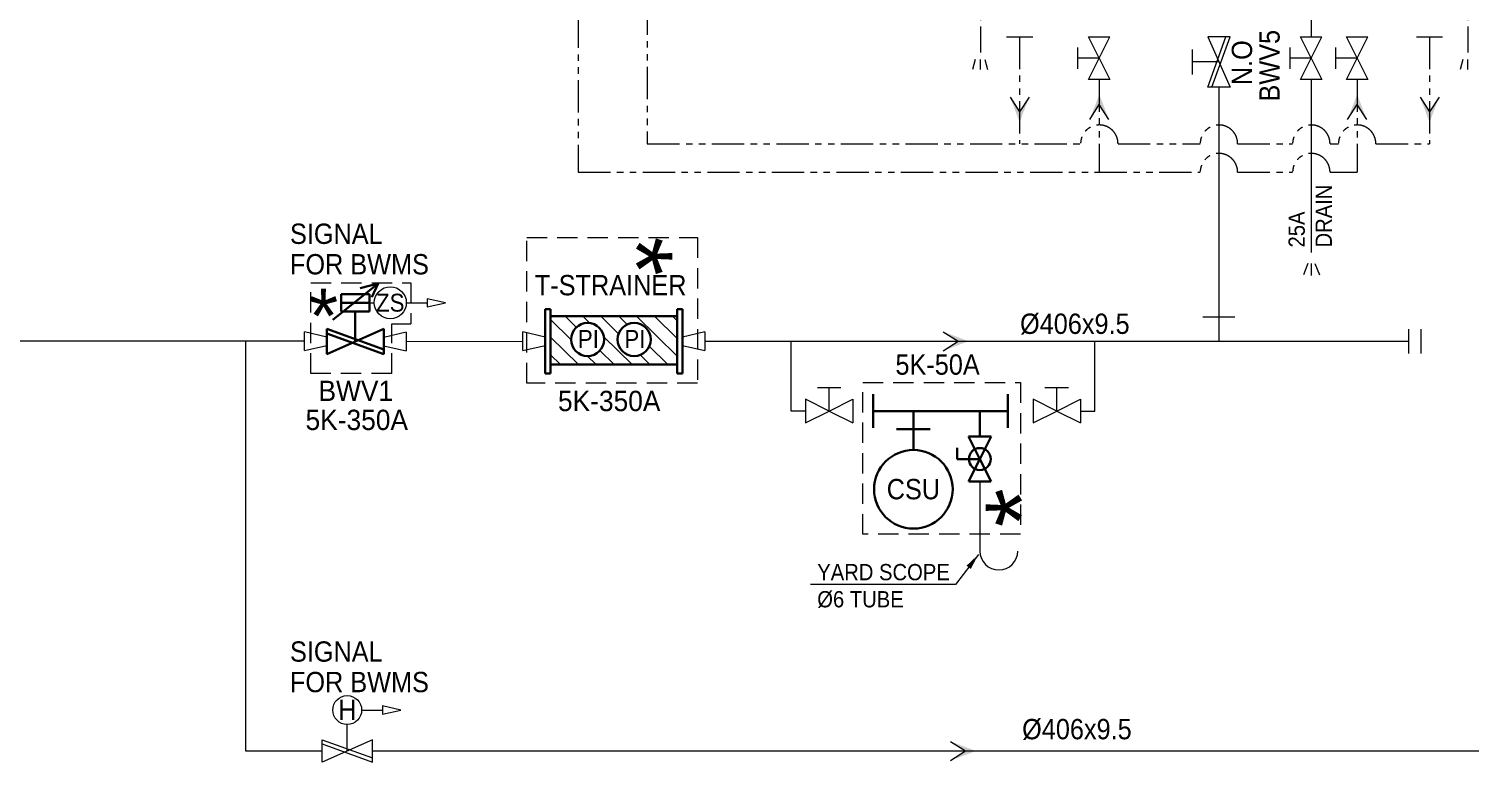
# Model space of a CAD drawing. Extents: x -553847 to 4496999, y 514150 to 878882.
# Drawn here: x 4382105 to 4399829, y 795781 to 804801 of the extents above; entities that cross this region are included whole.
import ezdxf

# ---------------------------------------------------------------- set-up
doc = ezdxf.new("R2010")
doc.units = 0
doc.header["$LTSCALE"] = 25
doc.header["$MEASUREMENT"] = 0
for name, pattern in [('DASHED', [0.75, 0.5, -0.25]), ('HIDDEN', [0.375, 0.25, -0.125]), ('PHANTOM', [63.5, 31.75, -6.35, 6.35, -6.35, 6.35, -6.35])]:
    doc.linetypes.add(name, pattern=pattern)
doc.layers.add('0.3 Text', color=7, linetype='CONTINUOUS')
for name, color, linetype, lineweight in [('0.4 Maker scope box', 3, 'HIDDEN', 9), ('0.5 Dim', 1, 'CONTINUOUS', 9), ('1.1 Y_Pipe', 7, 'CONTINUOUS', 13), ('1.5 M_Equip', 4, 'CONTINUOUS', 30), ('1.7 Signal', 6, 'ZIGZAG', 9), ('1.8 PRU Cooling', 253, 'PHANTOM', 9), ('1.9 Arrow', 1, 'CONTINUOUS', 9)]:
    doc.layers.add(name, color=color, linetype=linetype, lineweight=lineweight)
doc.styles.add('ARIAL', font='arial.ttf')
doc.styles.get("Standard").update_dxf_attribs({"font": '', "width": 0.95, "height": 250})
doc.styles.get('Standard').set_extended_font_data('Gulim')
doc.linetypes.add('ZIGZAG', pattern='A,0.0001,-0.2,[131,ltypeshp.shx,S=0.2,R=0,X=-0.2,Y=0],-0.4,[131,ltypeshp.shx,S=0.2,R=180,X=0.2,Y=0],-0.2', length=0.8001)
doc.dimstyles.new('TC50', dxfattribs={"dimtxt": 250, "dimasz": 200, "dimexe": 100, "dimexo": 100, "dimgap": 100, "dimtad": 1, "dimtoh": 1, "dimdec": 0, "dimrnd": 0.0005, "dimzin": 9, "dimdsep": 46, "dimtxsty": 'Standard', "dimcen": -3.5, "dimclrd": 1, "dimclre": 1, "dimazin": 2, "dimtfac": 0.6, "dimtdec": 0, "dimtmove": 0, "dimatfit": 3, "dimfxl": 4, "dimtolj": 1, "dimlwd": 15, "dimlwe": 15, "dimarcsym": 0})

msp = doc.modelspace()

# ---------------------------------------------------------------- hatches: boundary and pattern name
at = {"layer": '1.9 Arrow'}
h = msp.add_hatch(color=256, dxfattribs=at)
h.paths.add_polyline_path([(4394288.9, 803651), (4394288.9, 803778.6), (4394406.4, 803961.9)])
h.paths.add_polyline_path([(4394288.9, 803651), (4394171.5, 803961.9), (4394288.9, 803778.6)])
h = msp.add_hatch(color=256, dxfattribs=at)
h.paths.add_polyline_path([(4395268.4, 803995.9), (4395268.4, 803868.3), (4395385.8, 803685)])
h.paths.add_polyline_path([(4395268.4, 803995.9), (4395150.9, 803685), (4395268.4, 803868.3)])
h = msp.add_hatch(color=256, dxfattribs=at)
h.paths.add_polyline_path([(4398439.1, 803995.9), (4398439.1, 803868.3), (4398556.5, 803685)])
h.paths.add_polyline_path([(4398439.1, 803995.9), (4398321.6, 803685), (4398439.1, 803868.3)])
h = msp.add_hatch(color=256, dxfattribs=at)
h.paths.add_polyline_path([(4399329.4, 803651), (4399329.4, 803778.6), (4399446.8, 803961.9)])
h.paths.add_polyline_path([(4399329.4, 803651), (4399211.9, 803961.9), (4399329.4, 803778.6)])
h = msp.add_hatch(color=256, dxfattribs=at)
h.paths.add_polyline_path([(4393660.4, 800958.4), (4393532.9, 800958.4), (4393349.5, 800841)])
h.paths.add_polyline_path([(4393660.4, 800958.4), (4393349.5, 801075.9), (4393532.9, 800958.4)])
h = msp.add_hatch(color=256, dxfattribs=at)
h.paths.add_polyline_path([(4393750.4, 795918.3), (4393622.9, 795918.4), (4393439.5, 795800.9)])
h.paths.add_polyline_path([(4393750.4, 795918.3), (4393439.5, 796035.8), (4393622.9, 795918.4)])

# ---------------------------------------------------------------- linework, layer by layer
at = {"layer": '0.4 Maker scope box', "linetype": 'DASHED', "lineweight": 15, "ltscale": 20}
for p, q in [((4386567, 800561.1), (4386567, 801174.3)), ((4386567, 801174.3), (4386803.9, 801174.3))]:
    msp.add_line(p, q, dxfattribs=at)
at = {"layer": '0.4 Maker scope box', "linetype": 'DASHED', "lineweight": 15, "ltscale": 20, "elevation": 0}
msp.add_lwpolyline([(4390327.5, 802232.8), (4390327.5, 800443.7), (4388226.8, 800443.7), (4388226.8, 802232.8)], close=True, dxfattribs=at)
at = {"layer": '0.4 Maker scope box', "linetype": 'DASHED', "lineweight": 15, "ltscale": 20}
msp.add_lwpolyline([(4386567, 800561.1), (4385572.4, 800561.1), (4385572.4, 801677.1), (4386803.9, 801677.1), (4386803.9, 801174.3)], dxfattribs=at)
msp.add_lwpolyline([(4394299.1, 800449.9), (4394299.1, 798583.4), (4392359.1, 798583.4), (4392359.1, 800449.9)], close=True, dxfattribs=at)
at = {"layer": '1.1 Y_Pipe'}
for p, q in [((4397875.5, 805276.4), (4397875.5, 804703.2)), ((4395137.2, 804703.2), (4395399.5, 804703.2)), ((4395268.4, 804441), (4395137.2, 804703.2)), ((4395268.4, 804441), (4395399.5, 804703.2)), ((4396876.8, 804703.2), (4396601.8, 804703.2)), ((4396601.8, 804703.2), (4396876.8, 804083.8)), ((4396601.8, 804083.8), (4396823.7, 804703.2)), ((4396651.4, 804083.8), (4396876.8, 804703.2)), ((4397744.4, 804703.2), (4398006.6, 804703.2)), ((4397875.5, 804441), (4397744.4, 804703.2)), ((4397875.5, 804441), (4398006.6, 804703.2)), ((4398307.9, 804703.2), (4398570.2, 804703.2)), ((4398439, 804441), (4398307.9, 804703.2)), ((4398439.1, 804441), (4398570.2, 804703.2)), ((4395006.1, 804309.8), (4395006.1, 804572.1)), ((4396413.1, 804238.7), (4396413.1, 804548.4)), ((4397613.3, 804309.8), (4397613.3, 804572.1)), ((4398176.8, 804309.8), (4398176.8, 804572.1)), ((4395268.4, 804441), (4395006.1, 804441)), ((4395137.2, 804178.7), (4395268.4, 804441)), ((4395268.4, 804441), (4395399.5, 804178.7)), ((4396739.3, 804393.5), (4396413.1, 804393.5)), ((4397875.5, 804441), (4397613.3, 804441)), ((4397744.4, 804178.7), (4397875.5, 804441)), ((4397875.5, 804441), (4398006.6, 804178.7)), ((4398439.1, 804441), (4398176.8, 804441)), ((4398307.9, 804178.7), (4398439.1, 804441)), ((4398439.1, 804441), (4398570.2, 804178.7)), ((4395399.5, 804178.7), (4395137.2, 804178.7)), ((4398006.6, 804178.7), (4397744.4, 804178.7)), ((4398570.2, 804178.7), (4398307.9, 804178.7)), ((4396876.8, 804083.8), (4396601.8, 804083.8)), ((4397833.7, 801913), (4397778.6, 801773.7)), ((4397875.5, 801913.4), (4397875.5, 801766.9)), ((4397919.2, 801913), (4397974.3, 801773.7)), ((4385493.5, 800843.6), (4385493.5, 801073.3)), ((4385767.8, 801009.8), (4385493.5, 801073.3)), ((4385767.8, 800907.1), (4385767.8, 801009.8)), ((4386746.2, 801069.7), (4386472, 801006.2)), ((4386472, 801006.2), (4386472, 800903.6)), ((4386746.2, 801069.7), (4386746.2, 800840)), ((4388179.1, 800843.6), (4388179.1, 801073.3)), ((4388453.4, 801009.8), (4388179.1, 801073.3)), ((4388453.4, 800907.1), (4388453.4, 801009.8)), ((4390416.3, 801073.3), (4390142, 801009.8)), ((4390142, 801009.8), (4390142, 800907.1)), ((4390416.3, 801073.3), (4390416.3, 800843.6)), ((4390416.3, 800958.4), (4399071.5, 800958.4)), ((4391479.1, 800099.8), (4391479.1, 800958.4)), ((4395213.1, 800099.8), (4395213.1, 800958.4)), ((4385493.5, 800843.6), (4385767.8, 800907.1)), ((4386472, 800903.6), (4386746.2, 800840)), ((4388179.1, 800843.6), (4388453.4, 800907.1)), ((4390142, 800907.1), (4390416.3, 800843.6)), ((4391656.6, 800245), (4391656.6, 799954.7)), ((4391946.9, 800099.8), (4391656.6, 800245)), ((4391801.8, 800390), (4392092, 800390)), ((4391946.9, 800099.8), (4391946.9, 800390)), ((4391946.9, 800099.9), (4392237.1, 800245)), ((4392237.1, 800245), (4392237.1, 799954.7)), ((4394455.1, 800245), (4394455.1, 799954.7)), ((4394745.3, 800099.8), (4394455.1, 800245)), ((4394600.2, 800390), (4394890.4, 800390)), ((4394745.3, 800099.8), (4394745.3, 800390)), ((4394745.3, 800099.9), (4395035.5, 800245)), ((4395035.5, 800245), (4395035.5, 799954.7)), ((4391656.6, 800099.8), (4391479.1, 800099.8)), ((4391656.6, 799954.7), (4391946.9, 800099.8)), ((4391946.9, 800099.9), (4391946.8, 800099.9)), ((4391946.9, 800099.8), (4392237.1, 799954.7)), ((4394455.1, 799954.7), (4394745.3, 800099.8)), ((4394745.3, 800099.9), (4394745.3, 800099.9)), ((4394745.3, 800099.8), (4395035.5, 799954.7)), ((4395035.5, 800099.8), (4395213.1, 800099.8)), ((4386020.2, 795918.4), (4386020.2, 796244.5)), ((4385710.5, 795780.9), (4385710.5, 796055.9)), ((4386329.9, 796055.9), (4385710.5, 795780.9)), ((4385710.5, 796055.9), (4386329.9, 795834)), ((4385710.5, 796006.3), (4386329.9, 795780.9)), ((4386329.9, 795780.9), (4386329.9, 796055.9))]:
    msp.add_line(p, q, dxfattribs=at)
at = {"layer": '1.1 Y_Pipe', "linetype": 'Continuous', "ltscale": 30}
for p, q in [((4397875.5, 804178.7), (4397875.5, 802048.4)), ((4396739.3, 804083.8), (4396739.3, 800958.4)), ((4396541.8, 801258.4), (4396936.8, 801258.4)), ((4385493.5, 800958.4), (4372905.7, 800958.4)), ((4384770.5, 800956.6), (4384770.5, 795918.4)), ((4399071.5, 801108.4), (4399071.5, 800808.4)), ((4399221.5, 801108.4), (4399221.5, 800808.4)), ((4393800.1, 799231.8), (4393800.1, 798378.1)), ((4384770.5, 795918.4), (4385710.5, 795918.4)), ((4386329.9, 795918.4), (4404091.4, 795918.4))]:
    msp.add_line(p, q, dxfattribs=at)
at = {"layer": '1.1 Y_Pipe', "linetype": 'Continuous', "ltscale": 75}
for p, q in [((4386295.9, 801431.9), (4386353.3, 801431.9)), ((4386746.2, 800954.9), (4388179.1, 800958.4))]:
    msp.add_line(p, q, dxfattribs=at)
at = {"layer": '1.1 Y_Pipe', "color": 0}
msp.add_circle((4386550.2, 801431.9), 196.8, dxfattribs=at)
at = {"layer": '1.1 Y_Pipe', "linetype": 'Continuous', "ltscale": 30}
msp.add_circle((4386020.2, 796422.2), 177.6, dxfattribs=at)
msp.add_arc((4394033.1, 798378.1), 233, 180, 0, dxfattribs=at)
at = {"layer": '1.5 M_Equip'}
for p, q in [((4385841.3, 801221), (4386400.3, 801669.7)), ((4386400.3, 801669.7), (4386178.1, 801611.3)), ((4386400.3, 801669.7), (4386324.2, 801501.4)), ((4385943.8, 801538.1), (4386295.9, 801538.1)), ((4385943.8, 801325.7), (4385943.8, 801538.1)), ((4386295.9, 801538.1), (4386295.9, 801325.7)), ((4385943.8, 801431.9), (4386295.9, 801431.9)), ((4385943.8, 801325.7), (4386295.9, 801325.7))]:
    msp.add_line(p, q, dxfattribs=at)
at = {"layer": '1.5 M_Equip', "color": 4}
for p, q in [((4386119.9, 800954.9), (4386119.9, 801325.7)), ((4388453.4, 801353.4), (4388453.4, 800563.5)), ((4388453.4, 801353.4), (4388519.4, 801353.4)), ((4388519.4, 801353.4), (4388519.4, 800563.5)), ((4390076, 801353.4), (4390076, 800563.5)), ((4390076, 801353.4), (4390142, 801353.4)), ((4390142, 801353.4), (4390142, 800563.5)), ((4388519.4, 801265.4), (4388923.7, 801265.4)), ((4388923.7, 801265.4), (4389649.7, 801265.4)), ((4389649.7, 801265.4), (4390076, 801265.4)), ((4385767.8, 800798.6), (4385767.8, 801111.2)), ((4386472, 801111.2), (4385767.8, 800798.6)), ((4385767.8, 801111.2), (4386472, 800857.4)), ((4385767.8, 801052.4), (4386472, 800798.6)), ((4386472, 800798.6), (4386472, 801111.2)), ((4388519.4, 800671.4), (4390076, 800671.4)), ((4388453.4, 800563.5), (4388519.4, 800563.5)), ((4390076, 800563.5), (4390142, 800563.5)), ((4392486.2, 800305.8), (4392486.2, 799893.9)), ((4394144.8, 800305.8), (4394144.8, 799893.9)), ((4394144.8, 800099.8), (4392486.2, 800099.8)), ((4392982.2, 800099.8), (4392982.2, 799621)), ((4393799, 799786.8), (4393799, 800099.8)), ((4392776.2, 799878.4), (4393188.2, 799878.4)), ((4393937.7, 799786.8), (4393660.2, 799786.8)), ((4393660.2, 799786.8), (4393799, 799509.3)), ((4393799, 799509.3), (4393937.7, 799786.8)), ((4393521.5, 799648), (4393521.5, 799509.3)), ((4393799, 799509.3), (4393521.5, 799509.3)), ((4393799, 799509.3), (4393660.2, 799231.8)), ((4393799, 799509.3), (4393937.7, 799231.8)), ((4393665.5, 799231.8), (4393934.8, 799231.8))]:
    msp.add_line(p, q, dxfattribs=at)
at = {"layer": '1.5 M_Equip', "color": 4, "lineweight": 9}
for p, q in [((4388519.4, 801225.3), (4388772.4, 800976.3)), ((4388698.6, 801265.4), (4388837.5, 801128.7)), ((4388918.6, 801265.4), (4389004.3, 801181.1)), ((4389138.6, 801265.4), (4389357.2, 801050.4)), ((4389358.6, 801265.4), (4389461.8, 801163.9)), ((4389578.6, 801265.4), (4390076, 800776)), ((4389798.6, 801265.4), (4390076, 800992.5)), ((4390018.6, 801265.4), (4390076, 801208.9)), ((4388519.4, 801008.8), (4388862.3, 800671.4)), ((4389177.2, 801011), (4389522.3, 800671.4)), ((4388519.4, 800792.3), (4388642.3, 800671.4)), ((4388976.2, 800775.8), (4389082.3, 800671.4)), ((4389127.5, 800843.4), (4389302.3, 800671.4)), ((4389622.1, 800789.7), (4389742.3, 800671.4)), ((4389733.9, 800896.2), (4389962.3, 800671.4))]:
    msp.add_line(p, q, dxfattribs=at)
at = {"layer": '1.5 M_Equip', "color": 4}
for centre, radius in [((4388976, 800979.4), 203.6), ((4389548, 800979.4), 203.6), ((4392982.2, 799137.6), 483.5), ((4393799, 799509.3), 135.4)]:
    msp.add_circle(centre, radius, dxfattribs=at)
at = {"layer": '1.7 Signal', "linetype": 'ZIGZAG', "ltscale": 10}
for p, q in [((4386747, 801431.9), (4387003.2, 801431.9)), ((4386197.8, 796422.2), (4386454.1, 796422.2))]:
    msp.add_line(p, q, dxfattribs=at)
at = {"layer": '1.8 PRU Cooling', "linetype": 'PHANTOM', "ltscale": 0.5}
for p, q in [((4393806.9, 810384.5), (4393808.3, 804511.3)), ((4399795, 810384.5), (4399801.9, 804511.8)), ((4389710.2, 809094.3, 0), (4389710.2, 803388.4, 0)), ((4388860.9, 805756.3, 0), (4388860.9, 803038.4, 0)), ((4394128, 804703.2), (4394449.9, 804703.2)), ((4394288.9, 804703.2), (4394288.9, 803388.4)), ((4399168.4, 804703.2), (4399490.3, 804703.2)), ((4399329.4, 804703.2), (4399329.4, 803388.4)), ((4393743.7, 804422.2, 0), (4393710.1, 804299.2, 0)), ((4393802.9, 804422.2, 0), (4393802.9, 804300.9, 0)), ((4393861.2, 804422.2, 0), (4393894, 804299, 0)), ((4399738.2, 804423.2, 0), (4399704.6, 804300.2, 0)), ((4399797.4, 804423.2, 0), (4399797.4, 804301.9, 0)), ((4395268.4, 804178.7), (4395268.4, 803038.4)), ((4398439.1, 804178.7), (4398439.1, 803038.4)), ((4389710.2, 803388.4), (4395038.4, 803388.4)), ((4395498.4, 803388.4), (4396509.3, 803388.4)), ((4396969.3, 803388.4), (4397645.5, 803388.4)), ((4398105.5, 803388.4), (4398209.1, 803388.4)), ((4398669.1, 803388.4), (4399329.4, 803388.4)), ((4388860.9, 803038.4, 0), (4396509.3, 803038.4, 0)), ((4396969.3, 803038.4), (4397645.5, 803038.4)), ((4398105.5, 803038.4), (4398439.1, 803038.4))]:
    msp.add_line(p, q, dxfattribs=at)
for centre in [(4395268.4, 803388.4), (4396739.3, 803388.4), (4397875.5, 803388.4), (4398439.1, 803388.4), (4396739.3, 803038.4), (4397875.5, 803038.4)]:
    msp.add_arc(centre, 230, 0, 180, dxfattribs=at)
at = {"layer": '1.9 Arrow'}
for p, q in [((4394171.5, 803961.9), (4394288.9, 803778.6)), ((4394406.4, 803961.9), (4394288.9, 803778.6)), ((4399211.9, 803961.9), (4399329.4, 803778.6)), ((4399446.8, 803961.9), (4399329.4, 803778.6)), ((4395150.9, 803685), (4395268.4, 803868.3)), ((4395385.8, 803685), (4395268.4, 803868.3)), ((4398321.6, 803685), (4398439.1, 803868.3)), ((4398556.5, 803685), (4398439.1, 803868.3)), ((4387003.2, 801482), (4387003.2, 801381.8)), ((4387230.3, 801431.9), (4387003.2, 801482)), ((4387003.2, 801381.8), (4387230.3, 801431.9)), ((4393349.5, 801075.9), (4393532.9, 800958.4)), ((4393349.5, 800841), (4393532.9, 800958.4)), ((4386454.1, 796472.3), (4386454.1, 796372.1)), ((4386681.1, 796422.2), (4386454.1, 796472.3)), ((4386454.1, 796372.1), (4386681.1, 796422.2)), ((4393439.5, 796035.8), (4393622.9, 795918.4)), ((4393439.5, 795800.9), (4393622.9, 795918.4))]:
    msp.add_line(p, q, dxfattribs=at)

# ---------------------------------------------------------------- texts
at = {"layer": '0.3 Text', "linetype": 'Continuous', "width": 0.95}
msp.add_text('BWV5', height=250, rotation=90, dxfattribs=at).set_placement((4397486, 803907.1))
at = {"layer": '0.3 Text'}
for s, width, p in [('Ø406x9.5', 0.95, (4394293.8, 801048.5)), ('BWV1', 0.99, (4385667.2, 800223.5)), ('5K-350A', 0.99, (4388611.7, 800098.9)), ('5K-350A', 0.99, (4385507.8, 799866.2)), ('Ø406x9.5', 0.95, (4394319.4, 796062.6))]:
    msp.add_text(s, height=250, dxfattribs=dict(at, width=width)).set_placement(p)
at = {"layer": '0.3 Text', "linetype": 'Continuous', "width": 0.95}
msp.add_text('5K-50A', height=250, dxfattribs=at).set_placement((4392761.7, 800546.7))
at = {"layer": '0.3 Text', "linetype": 'Continuous', "insert": (4397024.1, 804384.6), "char_height": 250, "width": 1301.802, "attachment_point": 5, "rotation": 90, "line_spacing_factor": 0.9}
msp.add_mtext('N.O', dxfattribs=at)
at = {"layer": '0.3 Text', "insert": (4397594.9, 802111.8), "char_height": 200, "attachment_point": 1, "rotation": 90}
msp.add_mtext_dynamic_manual_height_columns('25A\\PDRAIN', width=3714.7, gutter_width=1000, heights=[0], dxfattribs=at)
at = {"layer": '0.3 Text', "color": 3, "char_height": 250, "width": 3089.316, "attachment_point": 5, "line_spacing_factor": 0.9}
for insert in [(4386861, 802091.1), (4386861, 796952.4)]:
    msp.add_mtext('\\pxql;SIGNAL\\PFOR BWMS', dxfattribs=dict(at, insert=insert))
at = {"layer": '0.3 Text', "linetype": 'Continuous', "char_height": 250, "width": 1301.802, "attachment_point": 5, "line_spacing_factor": 0.9}
for s, insert in [('\\pxql;\\PT-STRAINER', (4388978.4, 801833.9)), ('\\pxqc;CSU ', (4392982.2, 799137.6))]:
    msp.add_mtext(s, dxfattribs=dict(at, insert=insert))
at = {"layer": '0.3 Text', "insert": (4386549.5, 801431), "char_height": 220, "width": 219.124, "attachment_point": 5, "line_spacing_factor": 0.9}
msp.add_mtext('\\pxqc;ZS', dxfattribs=at)
at = {"layer": '0.3 Text', "char_height": 220, "attachment_point": 5}
for insert in [(4388985.9, 800986.9), (4389557.9, 800986.9)]:
    msp.add_mtext('PI', dxfattribs=dict(at, insert=insert))
at = {"layer": '0.3 Text', "insert": (4391799.9, 798218.5), "char_height": 200, "attachment_point": 1}
msp.add_mtext_dynamic_manual_height_columns('YARD SCOPE\\PØ6 TUBE', width=1700.006, gutter_width=1000, heights=[0], dxfattribs=at)
at = {"layer": '0.4 Maker scope box', "linetype": 'DASHED', "lineweight": 15, "ltscale": 20, "style": 'ARIAL'}
msp.add_text('*', height=880, rotation=270, dxfattribs=at).set_placement((4389138.2, 802243.5))
at = {"layer": '0.4 Maker scope box', "linetype": 'DASHED', "lineweight": 15, "ltscale": 20, "style": 'ARIAL', "text_generation_flag": 4}
msp.add_text('*', height=666.9, rotation=180, dxfattribs=at).set_placement((4385910.1, 800936.7))
at = {"layer": '0.4 Maker scope box', "style": 'ARIAL'}
msp.add_text('*', height=880, rotation=90, dxfattribs=at).set_placement((4394750.2, 798671.2))
at = {"layer": '1.1 Y_Pipe', "color": 255, "insert": (4386022.1, 796422.8), "char_height": 250, "width": 3464.914, "attachment_point": 5, "line_spacing_factor": 0.9}
msp.add_mtext('{\\C256;H}', dxfattribs=at)

# ---------------------------------------------------------------- leaders
at = {"layer": '0.5 Dim', "color": 3}
msp.add_leader([(4393783.1, 798336.3), (4393499.9, 797966.3), (4391716.5, 797966.3)], dimstyle='TC50', override={"dimgap": 100, "dimtad": 0, "dimarcsym": 1}, dxfattribs=at)

doc.saveas('drawing.dxf')
